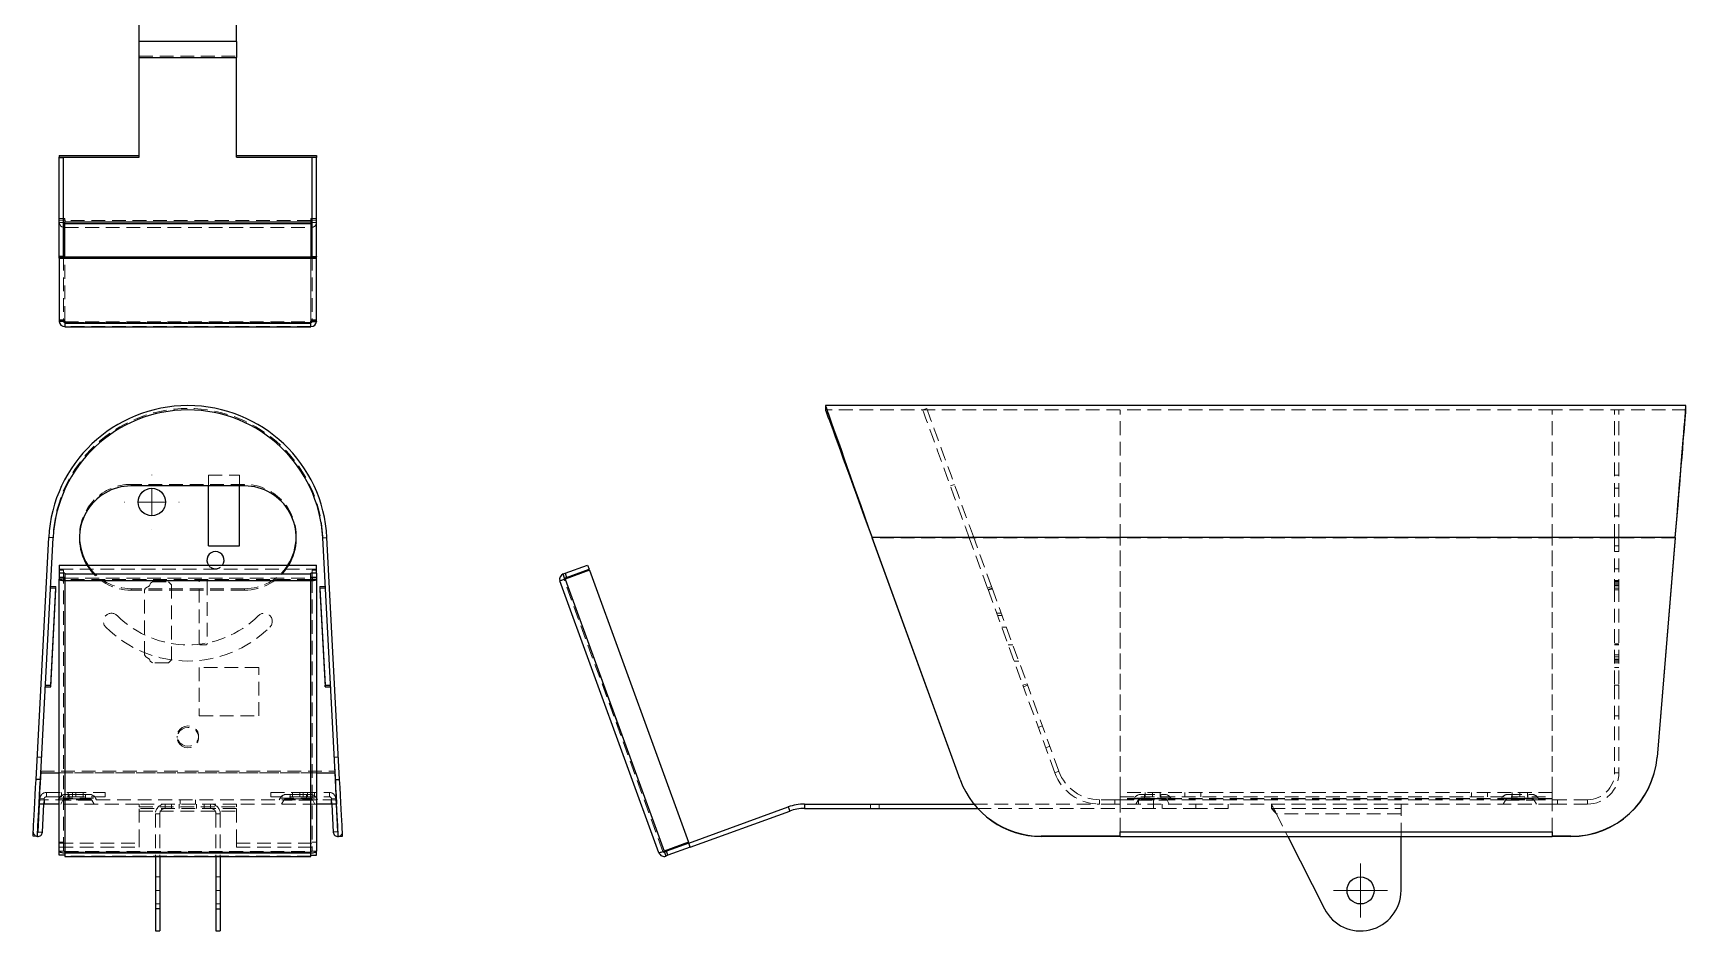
# Model space of a CAD drawing. Header units: millimetres. Extents: x 192 to 503, y 48 to 396.
# Drawn here: x 197.1 to 503.1, y 48.1 to 214.5 of the extents above; entities that cross this region are included whole.
import ezdxf

# ---------------------------------------------------------------- set-up
doc = ezdxf.new("R2010")
doc.units = ezdxf.units.MM
doc.header["$LTSCALE"] = 2
doc.linetypes.add('HIDDEN', pattern=[1.905, 1.27, -0.635])

# ---------------------------------------------------------------- blocks, each defined once
blk = doc.blocks.new('SW_CENTERMARKSYMBOL_0')
at = {"color": 0, "linetype": 'Continuous', "lineweight": 18}
for p, q in [((0, 5), (0, 5.04)), ((-5, 0), (-5.04, 0)), ((0, 0), (-2.5, 0)), ((0, 0), (0, 2.5)), ((0, 0), (0, -2.5)), ((0, 0), (2.5, 0)), ((5, 0), (5.04, 0)), ((0, -5), (0, -5.04))]:
    blk.add_line(p, q, dxfattribs=at)
blk = doc.blocks.new('SW_CENTERMARKSYMBOL_1')
at = {"color": 0, "linetype": 'Continuous', "lineweight": 18}
for p, q in [((0, 2.5), (0, 5)), ((-2.5, 0), (-5, 0)), ((0, 0), (-2.5, 0)), ((0, 0), (0, 2.5)), ((0, 0), (0, -2.5)), ((0, 0), (2.5, 0)), ((2.5, 0), (5, 0)), ((0, -2.5), (0, -5))]:
    blk.add_line(p, q, dxfattribs=at)

msp = doc.modelspace()

# ---------------------------------------------------------------- linework, layer by layer
at = {"color": 7, "linetype": 'Continuous', "lineweight": 25}
for p, q in [((216.73, 212.91), (216.73, 216.91)), ((234.73, 212.91), (234.73, 216.91)), ((234.73, 212.91), (216.73, 212.91)), ((216.73, 209.9), (216.73, 212.91)), ((234.73, 212.91), (234.73, 209.9)), ((216.73, 209.9), (234.73, 209.9)), ((216.73, 191.47), (216.73, 209.9)), ((234.73, 191.47), (234.73, 209.9)), ((201.93, 191.75), (201.93, 191.47)), ((201.93, 191.75), (216.73, 191.75)), ((201.93, 191.4), (201.93, 191.47)), ((201.93, 191.47), (216.73, 191.47)), ((201.93, 173.07), (201.93, 191.4)), ((201.93, 191.4), (202.73, 191.4)), ((202.73, 173.07), (202.73, 191.4)), ((234.73, 191.75), (249.53, 191.75)), ((234.73, 191.47), (249.53, 191.47)), ((249.53, 191.4), (248.73, 191.4)), ((248.73, 173.07), (248.73, 191.4)), ((249.53, 191.75), (249.53, 191.47)), ((249.53, 191.47), (249.53, 191.4)), ((249.53, 173.07), (249.53, 191.4)), ((202.93, 179.81), (202.73, 179.81)), ((202.93, 179.81), (202.93, 179.44)), ((248.53, 179.44), (202.93, 179.44)), ((202.93, 179.19), (202.93, 179.44)), ((202.93, 179.19), (248.53, 179.19)), ((248.53, 179.81), (248.73, 179.81)), ((248.53, 179.81), (248.53, 179.44)), ((248.53, 179.44), (248.53, 179.19)), ((201.93, 173.07), (201.93, 173)), ((202.73, 173.07), (201.93, 173.07)), ((201.93, 172.73), (201.93, 173)), ((201.93, 173), (249.53, 173)), ((201.93, 172.73), (249.53, 172.73)), ((201.93, 172.73), (201.93, 161.07)), ((202.73, 173.07), (202.73, 173)), ((248.73, 173.07), (248.73, 173)), ((248.73, 173.07), (249.53, 173.07)), ((249.53, 173.07), (249.53, 173)), ((249.53, 172.73), (249.53, 173)), ((249.53, 161.07), (249.53, 172.73)), ((202.93, 161.07), (201.93, 161.07)), ((201.93, 161.07), (201.93, 161.04)), ((202.73, 161.04), (201.93, 161.04)), ((202.73, 161.07), (202.73, 161.04)), ((202.93, 161.07), (202.93, 160.7)), ((202.93, 160.7), (248.53, 160.7)), ((202.93, 160.7), (202.93, 160.04)), ((202.93, 160.04), (248.53, 160.04)), ((249.53, 161.07), (248.53, 161.07)), ((248.53, 160.7), (248.53, 161.07)), ((248.53, 160.04), (248.53, 160.7)), ((248.73, 161.07), (248.73, 161.04)), ((248.73, 161.04), (249.53, 161.04)), ((249.53, 161.07), (249.53, 161.04)), ((503.13, 145.44), (343.8, 145.44)), ((343.8, 145.44), (343.8, 144.64)), ((503.13, 144.64), (503.13, 145.44)), ((236.23, 130.58), (215.23, 130.58)), ((229.57, 119.48), (229.57, 130.58)), ((235.28, 119.48), (235.28, 130.58)), ((197.62, 76.21), (199.97, 120.99)), ((198.42, 76.17), (200.76, 120.95)), ((200.76, 120.95), (199.97, 120.99)), ((229.57, 119.48), (235.28, 119.48)), ((250.7, 120.95), (251.49, 120.99)), ((253.04, 76.17), (250.7, 120.95)), ((253.84, 76.21), (251.49, 120.99)), ((368.72, 76.21), (352.43, 120.99)), ((501.16, 120.99), (352.43, 120.99)), ((352.43, 120.95), (352.43, 120.99)), ((368.72, 76.17), (352.43, 120.95)), ((501.16, 120.99), (497.78, 80.36)), ((501.16, 120.95), (497.78, 80.32)), ((501.16, 120.95), (501.16, 120.99)), ((201.93, 115.9), (201.93, 114.39)), ((201.93, 115.9), (249.53, 115.9)), ((202.93, 114.39), (201.93, 114.39)), ((201.93, 114.39), (201.93, 113.64)), ((201.93, 113.64), (201.93, 113.32)), ((202.93, 113.64), (201.93, 113.64)), ((202.73, 113.32), (201.93, 113.32)), ((201.93, 62.95), (201.93, 113.32)), ((202.73, 113.64), (202.73, 113.32)), ((202.93, 114.39), (202.93, 114.26)), ((202.93, 114.26), (248.53, 114.26)), ((202.93, 114.26), (202.93, 112.98)), ((249.53, 114.39), (248.53, 114.39)), ((248.53, 114.26), (248.53, 114.39)), ((248.53, 112.98), (248.53, 114.26)), ((249.53, 113.64), (248.53, 113.64)), ((248.73, 113.64), (248.73, 113.32)), ((248.73, 113.32), (249.53, 113.32)), ((249.53, 114.39), (249.53, 115.9)), ((249.53, 114.39), (249.53, 113.64)), ((249.53, 113.64), (249.53, 113.32)), ((249.53, 113.32), (249.53, 62.95)), ((295.22, 114.26), (295.59, 114.39)), ((295.5, 113.51), (295.22, 114.26)), ((295.5, 113.51), (295.86, 113.64)), ((300.08, 114.96), (295.57, 113.32)), ((295.57, 113.32), (313.9, 62.95)), ((295.59, 114.39), (299.73, 115.9)), ((295.59, 114.39), (295.86, 113.64)), ((295.86, 113.64), (300.01, 115.15)), ((299.73, 115.9), (300.01, 115.15)), ((300.08, 114.96), (318.41, 64.59)), ((201.28, 111.64), (200.28, 111.64)), ((200.33, 93.64), (201.28, 111.64)), ((200.33, 93.37), (201.28, 111.37)), ((201.28, 111.37), (201.28, 111.64)), ((248.53, 112.98), (202.93, 112.98)), ((202.93, 112.98), (202.93, 62.61)), ((248.53, 62.61), (248.53, 112.98)), ((251.18, 111.64), (250.18, 111.64)), ((250.18, 111.64), (250.18, 111.37)), ((250.18, 111.64), (251.13, 93.64)), ((250.18, 111.37), (251.13, 93.37)), ((312.96, 62.61), (294.63, 112.98)), ((199.33, 93.64), (199.33, 93.37)), ((199.33, 93.64), (200.33, 93.64)), ((199.33, 93.37), (200.33, 93.37)), ((200.33, 93.37), (200.33, 93.64)), ((251.13, 93.37), (251.13, 93.64)), ((251.13, 93.64), (252.13, 93.64)), ((251.13, 93.37), (252.13, 93.37)), ((252.13, 93.37), (252.13, 93.64)), ((497.78, 80.32), (497.78, 80.36)), ((198.42, 76.17), (197.62, 76.21)), ((253.04, 76.17), (253.84, 76.21)), ((368.72, 76.17), (368.72, 76.21)), ((198.01, 66.49), (198.28, 71.64)), ((198.18, 72.44), (198.18, 71.64)), ((201.93, 71.64), (198.18, 71.64)), ((198.81, 66.44), (199.08, 71.64)), ((253.28, 71.64), (249.53, 71.64)), ((252.38, 71.64), (252.65, 66.44)), ((253.18, 71.64), (253.45, 66.49)), ((253.28, 72.44), (253.28, 71.64)), ((318.48, 64.41), (336.9, 71.11)), ((336.9, 71.11), (337.18, 70.36)), ((339.91, 71.64), (339.91, 70.84)), ((339.91, 71.64), (371.27, 71.64)), ((339.91, 70.84), (371.95, 70.84)), ((318.75, 63.65), (337.18, 70.36)), ((197.87, 65.64), (197.07, 65.68)), ((198.01, 66.49), (198.81, 66.44)), ((253.45, 66.49), (252.65, 66.44)), ((253.59, 65.64), (254.39, 65.68)), ((318.41, 64.59), (313.9, 62.95)), ((318.48, 64.41), (314.33, 62.9)), ((318.75, 63.65), (318.48, 64.41)), ((383.76, 65.64), (383.76, 65.68)), ((398.37, 65.68), (383.76, 65.68)), ((398.37, 65.64), (383.76, 65.64)), ((398.37, 66.53), (478.37, 66.53)), ((398.37, 65.68), (398.37, 66.53)), ((398.37, 65.64), (398.37, 65.68)), ((398.37, 65.64), (478.37, 65.64)), ((398.37, 65.64), (398.37, 65.64)), ((429.41, 65.64), (436.18, 52.26)), ((450.37, 55.64), (450.37, 65.64)), ((478.37, 66.53), (478.37, 65.68)), ((481.84, 65.68), (478.37, 65.68)), ((478.37, 65.64), (478.37, 65.68)), ((481.84, 65.64), (478.37, 65.64)), ((478.37, 65.64), (478.37, 65.64)), ((481.84, 65.64), (481.84, 65.68)), ((201.93, 62.9), (201.93, 62.95)), ((201.94, 62.9), (201.93, 62.9)), ((201.93, 62.15), (201.93, 62.9)), ((202.93, 62.15), (201.93, 62.15)), ((202.93, 62.61), (248.53, 62.61)), ((202.93, 62.61), (202.93, 61.95)), ((202.93, 61.95), (248.53, 61.95)), ((219.73, 61.95), (219.73, 52.26)), ((220.53, 61.95), (220.53, 52.26)), ((230.93, 61.95), (230.93, 52.26)), ((231.73, 61.95), (231.73, 52.26)), ((248.53, 61.95), (248.53, 62.61)), ((248.53, 62.15), (249.53, 62.15)), ((249.52, 62.9), (249.53, 62.9)), ((249.53, 62.95), (249.53, 62.9)), ((249.53, 62.15), (249.53, 62.9)), ((314.33, 62.9), (313.97, 62.76)), ((313.97, 62.76), (314.24, 62.01)), ((314.61, 62.15), (314.24, 62.01)), ((314.61, 62.15), (314.33, 62.9)), ((318.75, 63.65), (314.61, 62.15)), ((220.53, 52.26), (219.73, 52.26)), ((219.73, 52.26), (219.73, 48.14)), ((220.53, 52.26), (220.53, 48.14)), ((230.93, 52.26), (231.73, 52.26)), ((230.93, 52.26), (230.93, 48.14)), ((231.73, 52.26), (231.73, 48.14)), ((219.73, 48.14), (220.53, 48.14)), ((230.93, 48.14), (231.73, 48.14))]:
    msp.add_line(p, q, dxfattribs=at)
at = {"color": 7, "linetype": 'HIDDEN', "lineweight": 18}
for p, q in [((234.73, 212.91), (216.73, 212.91)), ((216.73, 210.17), (234.73, 210.17)), ((202.93, 180.08), (201.93, 180.08)), ((202.73, 179.81), (201.93, 179.81)), ((202.73, 179.37), (201.93, 179.37)), ((202.93, 179.81), (202.93, 180.08)), ((248.53, 179.72), (202.93, 179.72)), ((202.93, 179.19), (202.93, 178.44)), ((202.93, 178.44), (248.53, 178.44)), ((202.93, 161.34), (202.93, 178.44)), ((248.53, 179.81), (248.53, 180.08)), ((248.53, 180.08), (249.53, 180.08)), ((248.53, 179.19), (248.53, 178.44)), ((248.53, 178.44), (248.53, 161.34)), ((248.73, 179.81), (249.53, 179.81)), ((248.73, 179.37), (249.53, 179.37)), ((202.73, 173), (202.73, 161.07)), ((202.93, 161.34), (202.93, 173)), ((248.53, 173), (248.53, 161.34)), ((248.73, 173), (248.73, 161.07)), ((202.93, 161.34), (201.93, 161.34)), ((202.93, 161.34), (202.93, 161.07)), ((202.93, 160.97), (248.53, 160.97)), ((248.53, 160.85), (202.93, 160.85)), ((202.93, 160.84), (248.53, 160.84)), ((248.53, 160.1), (202.93, 160.1)), ((249.53, 161.34), (248.53, 161.34)), ((248.53, 161.34), (248.53, 161.07)), ((398.37, 144.64), (343.8, 144.64)), ((362.55, 144.92), (361.8, 144.64)), ((478.37, 144.64), (398.37, 144.64)), ((398.37, 120.95), (398.37, 144.62)), ((503.13, 144.64), (478.37, 144.64)), ((478.37, 120.95), (478.37, 144.62)), ((489.91, 120.95), (489.91, 144.64)), ((490.71, 144.64), (489.91, 144.64)), ((490.71, 120.95), (490.71, 144.64)), ((229.57, 130.58), (229.57, 132.58)), ((229.57, 132.58), (235.28, 132.58)), ((235.28, 130.58), (235.28, 132.58)), ((490.71, 132.58), (489.91, 132.58)), ((236.23, 130.86), (215.23, 130.86)), ((215.23, 130.86), (215.23, 130.58)), ((236.23, 130.86), (236.23, 130.58)), ((367.67, 130.86), (366.92, 130.58)), ((490.71, 130.13), (489.91, 130.13)), ((489.91, 125.04), (490.71, 125.04)), ((200.76, 120.95), (199.97, 120.99)), ((200.28, 111.92), (200.76, 121.22)), ((200.76, 121.22), (200.76, 120.95)), ((205.65, 121.2), (205.65, 120.92)), ((245.81, 120.92), (245.81, 121.2)), ((250.7, 121.22), (250.7, 120.95)), ((251.18, 111.92), (250.7, 121.22)), ((250.7, 120.95), (251.49, 120.99)), ((501.16, 120.99), (352.43, 120.99)), ((352.43, 120.95), (352.43, 120.99)), ((398.37, 120.95), (352.43, 120.95)), ((371.18, 121.22), (370.43, 120.95)), ((373.81, 111.64), (370.43, 120.95)), ((374.56, 111.92), (371.18, 121.22)), ((478.37, 120.95), (398.37, 120.95)), ((398.37, 66.53), (398.37, 120.95)), ((398.37, 73.79), (398.37, 120.95)), ((501.16, 120.95), (478.37, 120.95)), ((478.37, 66.53), (478.37, 120.95)), ((478.37, 73.79), (478.37, 120.95)), ((489.91, 120.95), (490.71, 120.95)), ((489.91, 120.95), (489.91, 111.64)), ((490.71, 119.48), (489.91, 119.48)), ((490.71, 120.95), (490.71, 111.64)), ((501.16, 120.95), (501.16, 120.99)), ((490.71, 118.43), (489.91, 118.43)), ((201.93, 115.15), (249.53, 115.15)), ((202.73, 114.96), (201.93, 114.96)), ((202.73, 114.96), (202.73, 113.64)), ((202.73, 62.95), (202.73, 113.32)), ((202.93, 113.51), (248.53, 113.51)), ((248.53, 113.25), (202.93, 113.25)), ((248.73, 114.96), (249.53, 114.96)), ((248.73, 114.96), (248.73, 113.64)), ((248.73, 113.32), (248.73, 62.95)), ((295.5, 113.51), (295.22, 114.26)), ((313.71, 62.88), (295.38, 113.25)), ((295.57, 113.32), (313.9, 62.95)), ((489.91, 115.22), (490.71, 115.22)), ((200.28, 111.64), (200.28, 111.92)), ((201.28, 111.92), (200.28, 111.92)), ((201.28, 111.64), (201.28, 111.92)), ((202.93, 112.98), (202.93, 62.88)), ((215.23, 111.54), (215.23, 111.26)), ((236.23, 111.54), (215.23, 111.54)), ((236.23, 111.26), (215.23, 111.26)), ((217.71, 111.31), (217.87, 111.61)), ((217.71, 99.3), (217.71, 111.31)), ((217.87, 111.61), (218.61, 112.07)), ((218.61, 112.07), (218.8, 112.55)), ((218.8, 112.55), (219.18, 112.81)), ((219.18, 112.81), (222.17, 112.81)), ((222.17, 112.81), (222.71, 112.26)), ((222.71, 112.26), (222.71, 98.35)), ((227.85, 101.35), (227.85, 112.86)), ((228.07, 113.08), (229.07, 113.08)), ((229.29, 112.86), (229.29, 101.35)), ((236.23, 111.54), (236.23, 111.26)), ((248.53, 62.88), (248.53, 112.98)), ((251.18, 111.92), (250.18, 111.92)), ((250.18, 111.64), (250.18, 111.92)), ((251.18, 111.64), (251.18, 111.92)), ((373.81, 111.64), (374.56, 111.92)), ((373.81, 111.64), (373.91, 111.37)), ((373.91, 111.37), (374.66, 111.64)), ((373.91, 111.37), (380.36, 93.64)), ((374.7, 111.54), (373.95, 111.26)), ((374.56, 111.92), (374.66, 111.64)), ((374.66, 111.64), (381.12, 93.92)), ((490.71, 113.08), (489.91, 113.08)), ((490.71, 112.86), (489.91, 112.86)), ((490.71, 112.81), (489.91, 112.81)), ((490.71, 112.55), (489.91, 112.55)), ((490.71, 112.26), (489.91, 112.26)), ((490.71, 112.07), (489.91, 112.07)), ((489.91, 111.64), (490.71, 111.64)), ((489.91, 111.64), (489.91, 93.64)), ((490.71, 111.61), (489.91, 111.61)), ((490.71, 111.31), (489.91, 111.31)), ((490.71, 111.64), (490.71, 93.64)), ((376.35, 107), (375.5, 107)), ((375.66, 106.56), (376.51, 106.56)), ((376.43, 104.44), (377.29, 104.44)), ((229.07, 101.13), (228.07, 101.13)), ((377.63, 101.14), (378.49, 101.14)), ((490.71, 101.35), (489.91, 101.35)), ((490.71, 101.13), (489.91, 101.13)), ((217.94, 98.89), (217.71, 99.3)), ((218.61, 98.47), (217.94, 98.89)), ((218.76, 98.1), (218.61, 98.47)), ((219.18, 97.81), (218.76, 98.1)), ((222.71, 98.35), (222.17, 97.81)), ((378.73, 98.14), (379.58, 98.14)), ((490.71, 99.3), (489.91, 99.3)), ((490.71, 98.89), (489.91, 98.89)), ((490.71, 98.47), (489.91, 98.47)), ((490.71, 98.35), (489.91, 98.35)), ((490.71, 98.1), (489.91, 98.1)), ((222.17, 97.81), (219.18, 97.81)), ((227.85, 96.96), (227.85, 87.96)), ((238.85, 96.96), (227.85, 96.96)), ((238.85, 87.96), (238.85, 96.96)), ((490.71, 97.81), (489.91, 97.81)), ((490.71, 96.96), (489.91, 96.96)), ((198.48, 77.71), (199.33, 93.92)), ((199.33, 93.64), (199.33, 93.92)), ((252.13, 93.64), (252.13, 93.92)), ((252.98, 77.71), (252.13, 93.92)), ((380.36, 93.64), (381.12, 93.92)), ((386.26, 77.43), (380.36, 93.64)), ((380.46, 93.37), (381.22, 93.64)), ((387.02, 77.71), (381.12, 93.92)), ((489.91, 93.64), (489.91, 77.44)), ((489.91, 93.64), (490.71, 93.64)), ((490.71, 93.64), (490.71, 77.44)), ((227.85, 87.96), (238.85, 87.96)), ((383.96, 86.11), (383.21, 85.84)), ((490.71, 87.96), (489.91, 87.96)), ((223.73, 84.23), (223.73, 83.96)), ((227.73, 83.96), (227.73, 84.23)), ((198.63, 80.32), (197.84, 80.36)), ((252.83, 80.32), (253.62, 80.36)), ((384.57, 82.08), (385.33, 82.35)), ((497.78, 80.32), (497.78, 80.36)), ((198.48, 77.71), (198.48, 77.43)), ((198.48, 77.71), (252.98, 77.71)), ((252.98, 77.44), (198.48, 77.44)), ((201.93, 77.43), (249.53, 77.43)), ((252.98, 77.71), (252.98, 77.43)), ((387.02, 77.71), (386.26, 77.43)), ((489.91, 77.44), (490.71, 77.44)), ((199.53, 72.99), (199.53, 73.79)), ((199.53, 73.79), (204.39, 73.79)), ((202.31, 73.79), (202.31, 72.99)), ((203.56, 73.79), (203.56, 72.99)), ((204.39, 73.79), (210.39, 73.79)), ((204.39, 72.99), (204.39, 73.79)), ((205, 72.99), (205, 73.79)), ((206.36, 72.99), (206.36, 73.79)), ((210.39, 73.79), (210.39, 72.99)), ((241.07, 72.99), (241.07, 73.79)), ((241.07, 73.79), (247.07, 73.79)), ((245.1, 73.79), (245.1, 72.99)), ((246.46, 73.79), (246.46, 72.99)), ((247.07, 73.79), (247.07, 72.99)), ((247.07, 73.79), (251.93, 73.79)), ((247.9, 72.99), (247.9, 73.79)), ((249.15, 72.99), (249.15, 73.79)), ((251.93, 72.99), (251.93, 73.79)), ((368.72, 76.17), (368.72, 76.21)), ((398.37, 72.65), (398.37, 73.79)), ((478.37, 73.79), (398.37, 73.79)), ((402.97, 73.79), (402.97, 72.99)), ((404.37, 72.99), (404.37, 73.79)), ((405.77, 72.99), (405.77, 73.79)), ((410.34, 73.79), (410.34, 72.99)), ((413.33, 72.99), (413.33, 73.79)), ((463.42, 73.79), (463.42, 72.99)), ((466.4, 72.99), (466.4, 73.79)), ((470.97, 73.79), (470.97, 72.99)), ((472.37, 72.99), (472.37, 73.79)), ((473.77, 72.99), (473.77, 73.79)), ((478.37, 73.79), (478.37, 72.65)), ((253.28, 72.44), (198.18, 72.44)), ((198.28, 71.64), (198.33, 72.65)), ((199.13, 72.61), (198.33, 72.65)), ((199.08, 71.64), (199.13, 72.61)), ((199.18, 71.64), (199.18, 72.44)), ((199.53, 72.99), (204.39, 72.99)), ((201.92, 72.74), (201.74, 72.44)), ((201.92, 72.74), (208.65, 72.74)), ((201.92, 72.74), (208.65, 72.74)), ((216.73, 71.64), (201.93, 71.64)), ((202.61, 72.34), (202.2, 71.64)), ((207.95, 72.34), (202.61, 72.34)), ((207.95, 72.34), (202.61, 72.34)), ((203.13, 73.44), (205.28, 73.44)), ((203.13, 72.64), (205.28, 72.64)), ((203.78, 73.44), (203.78, 72.64)), ((210.39, 72.99), (204.39, 72.99)), ((205.28, 73.44), (207.44, 73.44)), ((205.28, 72.64), (207.44, 72.64)), ((206.78, 72.64), (206.78, 73.44)), ((208.36, 71.64), (207.95, 72.34)), ((208.82, 72.44), (208.65, 72.74)), ((234.73, 71.64), (216.73, 71.64)), ((216.73, 71.11), (216.73, 71.64)), ((216.73, 64.41), (216.73, 71.11)), ((216.73, 71.11), (234.73, 71.11)), ((234.73, 70.84), (216.73, 70.84)), ((221.53, 70.84), (221.53, 71.64)), ((222.73, 70.84), (222.73, 71.64)), ((224.13, 70.84), (224.13, 71.64)), ((224.33, 72.44), (224.33, 71.64)), ((227.13, 71.64), (227.13, 72.44)), ((227.33, 70.84), (227.33, 71.64)), ((228.73, 71.64), (228.73, 70.84)), ((229.93, 70.84), (229.93, 71.64)), ((249.53, 71.64), (234.73, 71.64)), ((234.73, 71.64), (234.73, 71.11)), ((234.73, 64.41), (234.73, 71.11)), ((247.07, 72.99), (241.07, 72.99)), ((242.81, 72.74), (242.64, 72.44)), ((242.81, 72.74), (249.54, 72.74)), ((242.81, 72.74), (249.54, 72.74)), ((243.51, 72.34), (243.1, 71.64)), ((248.85, 72.34), (243.51, 72.34)), ((248.85, 72.34), (243.51, 72.34)), ((244.02, 73.44), (246.18, 73.44)), ((244.02, 72.64), (246.18, 72.64)), ((244.68, 73.44), (244.68, 72.64)), ((246.18, 73.44), (248.33, 73.44)), ((246.18, 72.64), (248.33, 72.64)), ((247.07, 72.99), (251.93, 72.99)), ((247.68, 72.64), (247.68, 73.44)), ((249.26, 71.64), (248.85, 72.34)), ((249.72, 72.44), (249.54, 72.74)), ((252.28, 71.64), (252.28, 72.44)), ((252.33, 72.61), (253.13, 72.65)), ((252.33, 72.61), (252.38, 71.64)), ((253.13, 72.65), (253.18, 71.64)), ((336.9, 71.11), (337.18, 70.36)), ((339.91, 71.64), (339.91, 70.84)), ((352.14, 71.64), (352.14, 70.84)), ((353.74, 70.84), (353.74, 71.64)), ((371.27, 71.64), (394.53, 71.64)), ((371.95, 70.84), (412.36, 70.84)), ((394.53, 72.44), (394.53, 71.64)), ((397.37, 72.44), (394.53, 72.44)), ((397.37, 71.64), (394.53, 71.64)), ((397.37, 72.44), (398.37, 72.44)), ((397.37, 72.44), (397.37, 71.64)), ((398.37, 71.64), (397.37, 71.64)), ((398.37, 72.99), (478.37, 72.99)), ((398.37, 72.65), (398.37, 66.53)), ((478.37, 72.65), (398.37, 72.65)), ((478.37, 72.61), (398.37, 72.61)), ((398.37, 72.44), (478.37, 72.44)), ((478.37, 71.64), (398.37, 71.64)), ((401.01, 72.74), (400.83, 72.44)), ((407.74, 72.74), (401.01, 72.74)), ((407.74, 72.74), (401.01, 72.74)), ((401.7, 72.34), (401.29, 71.64)), ((401.7, 72.34), (407.02, 72.34)), ((401.7, 72.34), (407.02, 72.34)), ((401.74, 72.44), (401.74, 71.64)), ((402.22, 73.44), (406.53, 73.44)), ((402.22, 72.64), (406.53, 72.64)), ((402.87, 73.44), (402.87, 72.64)), ((404.54, 71.64), (404.54, 72.44)), ((404.54, 70.84), (404.54, 71.64)), ((405.87, 72.64), (405.87, 73.44)), ((406.14, 70.84), (406.14, 71.64)), ((407.45, 71.64), (407.05, 72.34)), ((407.91, 72.44), (407.74, 72.74)), ((412.36, 70.84), (412.36, 71.64)), ((418.36, 70.84), (412.36, 70.84)), ((418.36, 71.64), (418.36, 70.84)), ((426.37, 70.84), (426.37, 71.64)), ((426.37, 70.84), (450.37, 70.84)), ((450.37, 69.84), (450.37, 71.64)), ((469.01, 72.74), (468.83, 72.44)), ((475.74, 72.74), (469.01, 72.74)), ((475.74, 72.74), (469.01, 72.74)), ((469.7, 72.34), (469.29, 71.64)), ((469.7, 72.34), (475.02, 72.34)), ((469.7, 72.34), (475.02, 72.34)), ((470.22, 73.44), (474.53, 73.44)), ((470.22, 72.64), (474.53, 72.64)), ((470.87, 73.44), (470.87, 72.64)), ((473.87, 72.64), (473.87, 73.44)), ((475.45, 71.64), (475.05, 72.34)), ((475.91, 72.44), (475.74, 72.74)), ((478.37, 66.53), (478.37, 72.65)), ((478.37, 72.44), (479.37, 72.44)), ((479.37, 71.64), (478.37, 71.64)), ((484.91, 72.44), (479.37, 72.44)), ((479.37, 71.64), (479.37, 72.44)), ((484.91, 71.64), (479.37, 71.64)), ((484.91, 72.44), (484.91, 71.64)), ((216.73, 70.36), (234.73, 70.36)), ((220.53, 69.84), (219.73, 69.84)), ((219.73, 69.84), (219.73, 61.95)), ((220.53, 69.84), (220.53, 61.95)), ((230.93, 69.84), (231.73, 69.84)), ((230.93, 69.84), (230.93, 61.95)), ((231.73, 69.84), (231.73, 61.95)), ((450.37, 69.84), (427.28, 69.84)), ((427.28, 69.84), (429.41, 65.64)), ((450.37, 65.64), (450.37, 69.84)), ((198.01, 66.49), (198.81, 66.44)), ((201.93, 64.59), (202.73, 64.59)), ((201.93, 64.41), (216.73, 64.41)), ((216.73, 64.41), (216.73, 63.65)), ((234.73, 64.41), (249.53, 64.41)), ((234.73, 64.41), (234.73, 63.65)), ((249.53, 64.59), (248.73, 64.59)), ((253.45, 66.49), (252.65, 66.44)), ((383.76, 65.64), (383.76, 65.68)), ((478.37, 66.53), (398.37, 66.53)), ((398.37, 66.49), (478.37, 66.49)), ((398.37, 66.49), (478.37, 66.49)), ((398.37, 66.44), (478.37, 66.44)), ((398.37, 66.44), (478.37, 66.44)), ((481.84, 65.64), (481.84, 65.68)), ((201.93, 63.65), (216.73, 63.65)), ((202.73, 62.95), (201.93, 62.95)), ((202.93, 62.9), (201.94, 62.9)), ((202.93, 62.9), (202.93, 62.88)), ((202.93, 62.88), (202.93, 62.61)), ((202.93, 62.88), (248.53, 62.88)), ((248.53, 62.76), (202.93, 62.76)), ((202.93, 62.75), (248.53, 62.75)), ((248.53, 62.01), (202.93, 62.01)), ((234.73, 63.65), (249.53, 63.65)), ((248.53, 62.9), (249.52, 62.9)), ((248.53, 62.9), (248.53, 62.88)), ((248.53, 62.88), (248.53, 62.61)), ((248.73, 62.95), (249.53, 62.95)), ((313.97, 62.76), (314.24, 62.01)), ((220.53, 58.14), (219.73, 58.14)), ((220.53, 55.64), (219.73, 55.64)), ((231.73, 58.14), (230.93, 58.14)), ((230.93, 55.64), (231.73, 55.64)), ((219.73, 53.14), (220.53, 53.14)), ((230.93, 53.14), (231.73, 53.14))]:
    msp.add_line(p, q, dxfattribs=at)
at = {"color": 1, "linetype": 'Continuous', "lineweight": 25}
for p, q in [((202.93, 173), (202.93, 179.19)), ((248.53, 179.19), (248.53, 173)), ((198.48, 77.43), (201.93, 77.43)), ((249.53, 77.43), (252.98, 77.43))]:
    msp.add_line(p, q, dxfattribs=at)
at = {"color": 7, "linetype": 'Continuous', "lineweight": 25, "flags": 128}
for points in [[(343.8, 145.44), (343.81, 145.42), (343.86, 145.27), (343.97, 144.95), (344.14, 144.49), (344.36, 143.87), (344.62, 143.11), (344.94, 142.21), (345.31, 141.17), (345.72, 139.99), (346.18, 138.7), (346.68, 137.29), (347.21, 135.77), (347.78, 134.16), (348.38, 132.45), (349.01, 130.67), (349.66, 128.82), (350.33, 126.92), (351.02, 124.97), (351.72, 122.99), (352.43, 120.99)], [(343.8, 144.64), (343.83, 144.56), (343.92, 144.32), (344.06, 143.93), (344.26, 143.38), (344.52, 142.67), (344.83, 141.82), (345.19, 140.83), (345.6, 139.7), (346.06, 138.45), (346.56, 137.07), (347.1, 135.59), (347.68, 134), (348.29, 132.32), (348.93, 130.56), (349.59, 128.73), (350.28, 126.84), (350.99, 124.91), (351.7, 122.94), (352.43, 120.95)], [(501.16, 120.99), (501.32, 123.05), (501.49, 125.08), (501.65, 127.07), (501.8, 129.02), (501.96, 130.91), (502.1, 132.73), (502.24, 134.46), (502.37, 136.1), (502.5, 137.63), (502.61, 139.05), (502.72, 140.35), (502.81, 141.51), (502.89, 142.53), (502.96, 143.41), (503.02, 144.14), (503.07, 144.7), (503.1, 145.11), (503.12, 145.36), (503.13, 145.44)], [(501.16, 120.95), (501.33, 122.99), (501.49, 125.01), (501.66, 127), (501.82, 128.93), (501.98, 130.8), (502.13, 132.6), (502.27, 134.31), (502.4, 135.92), (502.53, 137.42), (502.64, 138.8), (502.74, 140.05), (502.84, 141.17), (502.92, 142.14), (502.99, 142.96), (503.04, 143.62), (503.08, 144.12), (503.11, 144.45), (503.12, 144.62), (503.13, 144.64)], [(202.93, 112.98), (202.73, 112.98), (202.55, 113), (202.37, 113.03), (202.22, 113.08), (202.1, 113.13), (202.01, 113.19), (201.95, 113.25), (201.93, 113.32)], [(202.93, 113.25), (202.89, 113.25), (202.85, 113.26), (202.82, 113.26), (202.79, 113.27), (202.76, 113.28), (202.75, 113.29), (202.73, 113.31), (202.73, 113.32)], [(249.53, 113.32), (249.51, 113.25), (249.45, 113.19), (249.36, 113.13), (249.24, 113.08), (249.09, 113.03), (248.91, 113), (248.73, 112.98), (248.53, 112.98)], [(248.73, 113.32), (248.73, 113.31), (248.71, 113.29), (248.7, 113.28), (248.67, 113.27), (248.64, 113.26), (248.61, 113.26), (248.57, 113.25), (248.53, 113.25)], [(295.57, 113.32), (295.38, 113.25), (295.21, 113.19), (295.04, 113.13), (294.9, 113.08), (294.78, 113.03), (294.7, 113), (294.64, 112.98), (294.63, 112.98)], [(198.48, 77.71), (198.42, 76.59), (198.36, 75.57), (198.31, 74.66), (198.26, 73.89), (198.23, 73.27), (198.2, 72.81), (198.19, 72.54), (198.18, 72.44)], [(253.28, 72.44), (253.27, 72.54), (253.26, 72.81), (253.23, 73.27), (253.2, 73.89), (253.15, 74.66), (253.1, 75.57), (253.04, 76.59), (252.98, 77.71)], [(197.07, 65.68), (197.07, 65.77), (197.08, 66.01), (197.11, 66.42), (197.14, 66.99), (197.17, 67.71), (197.22, 68.58), (197.27, 69.58), (197.33, 70.7), (197.39, 71.94), (197.47, 73.28), (197.54, 74.71), (197.62, 76.21)], [(197.87, 65.64), (197.87, 65.73), (197.88, 65.97), (197.9, 66.38), (197.93, 66.95), (197.97, 67.67), (198.02, 68.54), (198.07, 69.54), (198.13, 70.66), (198.19, 71.9), (198.26, 73.24), (198.34, 74.67), (198.42, 76.17)], [(253.59, 65.64), (253.59, 65.73), (253.58, 65.97), (253.56, 66.38), (253.53, 66.95), (253.49, 67.67), (253.44, 68.54), (253.39, 69.54), (253.33, 70.66), (253.27, 71.9), (253.2, 73.24), (253.12, 74.67), (253.04, 76.17)], [(254.39, 65.68), (254.39, 65.77), (254.38, 66.01), (254.35, 66.42), (254.32, 66.99), (254.29, 67.71), (254.24, 68.58), (254.19, 69.58), (254.13, 70.7), (254.07, 71.94), (253.99, 73.28), (253.92, 74.71), (253.84, 76.21)], [(201.93, 62.95), (201.95, 62.88), (202.01, 62.82), (202.1, 62.76), (202.22, 62.71), (202.37, 62.67), (202.55, 62.64), (202.73, 62.62), (202.93, 62.61)], [(248.53, 62.61), (248.73, 62.62), (248.91, 62.64), (249.09, 62.67), (249.24, 62.71), (249.36, 62.76), (249.45, 62.82), (249.51, 62.88), (249.53, 62.95)], [(312.96, 62.61), (312.98, 62.62), (313.03, 62.64), (313.12, 62.67), (313.23, 62.71), (313.38, 62.76), (313.54, 62.82), (313.71, 62.88), (313.9, 62.95)]]:
    msp.add_lwpolyline(points, dxfattribs=at)
at = {"color": 7, "linetype": 'HIDDEN', "lineweight": 18, "flags": 128}
for points in [[(361.8, 144.64), (361.83, 144.56), (361.92, 144.32), (362.06, 143.93), (362.26, 143.38), (362.52, 142.67), (362.83, 141.82), (363.19, 140.83), (363.6, 139.7), (364.06, 138.45), (364.56, 137.07), (365.1, 135.59), (365.68, 134), (366.29, 132.32), (366.93, 130.56), (367.59, 128.73), (368.28, 126.84), (368.99, 124.91), (369.7, 122.94), (370.43, 120.95)], [(362.55, 144.92), (362.58, 144.84), (362.67, 144.6), (362.81, 144.2), (363.01, 143.65), (363.27, 142.95), (363.58, 142.1), (363.94, 141.1), (364.35, 139.98), (364.81, 138.72), (365.31, 137.35), (365.85, 135.86), (366.43, 134.27), (367.04, 132.59), (367.68, 130.83), (368.35, 129), (369.03, 127.12), (369.74, 125.18), (370.45, 123.21), (371.18, 121.22)], [(225.73, 82.35), (225.17, 82.43), (224.65, 82.65), (224.22, 83), (223.91, 83.45), (223.75, 83.96), (223.75, 84.5), (223.91, 85.01), (224.22, 85.46), (224.65, 85.81), (225.17, 86.03), (225.73, 86.11), (226.29, 86.03), (226.81, 85.81), (227.24, 85.46), (227.55, 85.01), (227.71, 84.5), (227.71, 83.96), (227.55, 83.45), (227.24, 83), (226.81, 82.65), (226.29, 82.43), (225.73, 82.35)], [(225.73, 82.08), (225.17, 82.15), (224.65, 82.38), (224.22, 82.73), (223.91, 83.18), (223.75, 83.69), (223.75, 84.22), (223.91, 84.74), (224.22, 85.19), (224.65, 85.54), (225.17, 85.76), (225.73, 85.84), (226.29, 85.76), (226.81, 85.54), (227.24, 85.19), (227.55, 84.74), (227.71, 84.22), (227.71, 83.69), (227.55, 83.18), (227.24, 82.73), (226.81, 82.38), (226.29, 82.15), (225.73, 82.08)], [(198.18, 72.44), (198.18, 72.52), (198.2, 72.74), (198.22, 73.11), (198.25, 73.61), (198.29, 74.23), (198.33, 74.94), (198.38, 75.73), (198.43, 76.57), (198.48, 77.44)], [(252.98, 77.44), (253.03, 76.57), (253.08, 75.73), (253.13, 74.94), (253.17, 74.23), (253.21, 73.61), (253.24, 73.11), (253.26, 72.74), (253.28, 72.52), (253.28, 72.44)], [(426.37, 71.64), (426.39, 71.61), (426.44, 71.51), (426.53, 71.34), (426.64, 71.12), (426.78, 70.84), (426.93, 70.53), (427.11, 70.19), (427.28, 69.84)], [(426.37, 70.84), (426.39, 70.82), (426.44, 70.77), (426.53, 70.67), (426.64, 70.55), (426.78, 70.4), (426.93, 70.23), (427.11, 70.04), (427.28, 69.84)], [(202.73, 62.95), (202.73, 62.94), (202.75, 62.93), (202.76, 62.91), (202.79, 62.9), (202.82, 62.89), (202.85, 62.89), (202.89, 62.88), (202.93, 62.88)], [(248.53, 62.88), (248.57, 62.88), (248.61, 62.89), (248.64, 62.89), (248.67, 62.9), (248.7, 62.91), (248.71, 62.93), (248.73, 62.94), (248.73, 62.95)]]:
    msp.add_lwpolyline(points, dxfattribs=at)
at = {"color": 7, "linetype": 'Continuous', "lineweight": 25}
for centre, radius in [((219.06, 127.59), 2.54), ((442.87, 55.64), 2.5)]:
    msp.add_circle(centre, radius, dxfattribs=at)
at = {"color": 7, "linetype": 'HIDDEN', "lineweight": 18}
for centre, radius, start, end in [((202.9, 179.41), 0.971, 181.8362, 271.7254), ((248.56, 179.41), 0.971, 268.2746, 358.1638), ((225.73, 119.92), 25, 3, 177), ((230.85, 116.82), 1.6, 215.0592, 324.9408), ((228.07, 112.86), 0.22, 90, 180), ((229.07, 112.86), 0.22, 0, 90), ((211.59, 105.5), 1.5, 45, 225), ((225.73, 119.64), 21.5, 225, 315), ((225.73, 119.64), 18.5, 225, 315), ((239.87, 105.5), 1.5, 315, 135), ((228.07, 101.35), 0.22, 180, 270), ((229.07, 101.35), 0.22, 270, 360), ((394.53, 80.44), 8.8, 200, 270), ((394.53, 80.44), 8, 200, 270), ((484.91, 77.44), 5, 270, 0), ((484.91, 77.44), 5.8, 270, 0), ((199.53, 72.59), 1.2, 90, 177), ((251.93, 72.59), 1.2, 3, 90), ((199.53, 72.59), 0.4, 90, 177), ((203.13, 72.04), 1.4, 90, 150), ((203.13, 72.04), 0.6, 90, 150), ((207.44, 72.04), 1.4, 30, 90), ((207.44, 72.04), 0.6, 30, 90), ((221.53, 69.84), 1.8, 90, 180), ((221.53, 69.84), 1, 90, 180), ((229.93, 69.84), 1.8, 0, 90), ((229.93, 69.84), 1, 0, 90), ((244.02, 72.04), 1.4, 90, 150), ((244.02, 72.04), 0.6, 90, 150), ((248.33, 72.04), 1.4, 30, 90), ((248.33, 72.04), 0.6, 30, 90), ((251.93, 72.59), 0.4, 3, 90), ((402.22, 72.04), 1.4, 90, 150), ((402.22, 72.04), 0.6, 90, 150), ((406.53, 72.04), 1.4, 30, 90), ((406.53, 72.04), 0.6, 30, 90), ((470.22, 72.04), 1.4, 90, 150), ((470.22, 72.04), 0.6, 90, 150), ((474.53, 72.04), 1.4, 30, 90), ((474.53, 72.04), 0.6, 30, 90), ((197.96, 66.49), 0.85, 177, 263.6306), ((253.5, 66.49), 0.85, 276.3723, 3)]:
    msp.add_arc(centre, radius, start, end, dxfattribs=at)
at = {"color": 7, "linetype": 'Continuous', "lineweight": 25}
for centre, radius, start, end in [((202.92, 179.38), 0.194, 181.8362, 271.7254), ((248.54, 179.38), 0.194, 268.2746, 358.1638), ((202.9, 161.07), 0.971, 181.8362, 271.7254), ((202.92, 161.05), 0.194, 181.8362, 271.7254), ((248.56, 161.07), 0.971, 268.2746, 358.1638), ((248.54, 161.05), 0.194, 268.2746, 358.1638), ((225.73, 119.64), 25.8, 3, 177), ((225.73, 119.64), 25, 3, 177), ((230.85, 116.82), 1.6, 90, 215.0592), ((230.85, 116.82), 1.6, 324.9408, 90), ((295.57, 113.32), 1, 110, 200), ((295.57, 113.32), 0.2, 110, 200), ((481.84, 81.68), 16, 270, 355.2501), ((481.84, 81.64), 16, 270, 355.2501), ((383.76, 81.68), 16, 200, 270), ((383.76, 81.64), 16, 200, 270), ((339.91, 62.84), 8.8, 90, 110), ((339.91, 62.84), 8, 90, 110), ((197.96, 66.49), 0.85, 263.6306, 357), ((197.96, 66.49), 0.05, 177, 357), ((253.5, 66.49), 0.85, 183, 276.3694), ((253.5, 66.49), 0.05, 183, 3), ((313.9, 62.95), 1, 200, 290), ((313.9, 62.95), 0.2, 200, 290), ((442.87, 55.64), 7.5, 206.8359, 0)]:
    msp.add_arc(centre, radius, start, end, dxfattribs=at)
for centre, start_param, end_param in [((215.23, 120.92), 0, 2.117396), ((236.23, 120.92), 4.165789, 6.283185), ((215.23, 121.2), 1.584958, 2.150897), ((236.23, 121.2), 4.132289, 4.698227)]:
    msp.add_ellipse(centre, major_axis=(0, 9.66), ratio=0.991186, start_param=start_param, end_param=end_param, dxfattribs=at)
at = {"color": 7, "linetype": 'HIDDEN', "lineweight": 18}
for centre, start_param, end_param in [((215.23, 121.2), 0, 1.584958), ((236.23, 121.2), 4.698227, 6.283185), ((215.23, 120.92), 2.117396, 3.141593), ((215.23, 121.2), 2.150897, 3.141593), ((236.23, 120.92), 3.141593, 4.165789), ((236.23, 121.2), 3.141593, 4.132289)]:
    msp.add_ellipse(centre, major_axis=(0, 9.66), ratio=0.991186, start_param=start_param, end_param=end_param, dxfattribs=at)

# ---------------------------------------------------------------- block references
at = {"color": 7, "linetype": 'Continuous', "lineweight": 18}
for name, p in [('SW_CENTERMARKSYMBOL_0', (219.06, 127.59)), ('SW_CENTERMARKSYMBOL_1', (442.87, 55.64))]:
    msp.add_blockref(name, p, dxfattribs=at)

doc.saveas('drawing.dxf')
